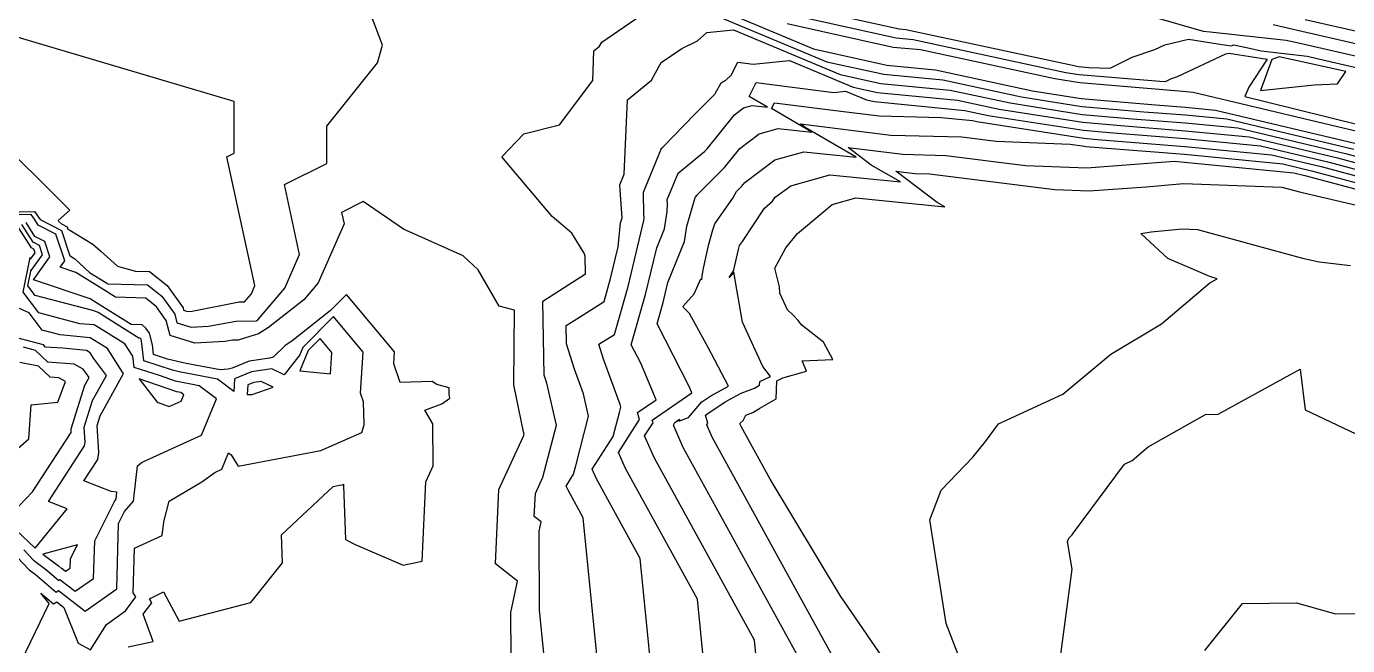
# Model space of a CAD drawing. Header units: millimetres. Extents: x 1157528 to 1158127, y 1280646 to 1281429.
# Drawn here: x 1157721 to 1157848.2, y 1280817.7 to 1280877.3 of the extents above; entities that cross this region are included whole.
import ezdxf

# ---------------------------------------------------------------- set-up
doc = ezdxf.new("R2010")
doc.units = ezdxf.units.MM
doc.layers.add('OCTUBRE', color=31, linetype='Continuous')

msp = doc.modelspace()

# ---------------------------------------------------------------- linework, layer by layer
at = {"layer": 'OCTUBRE', "flags": 128}
for points, elevation in [([(1157718.85, 1280859.44), (1157721.75, 1280859.5), (1157722.12, 1280858.97), (1157722.27, 1280858.74), (1157724.33, 1280857.69), (1157725.13, 1280855.25), (1157725.17, 1280855.23), (1157725.62, 1280854.96), (1157727.04, 1280853.65), (1157728.6, 1280852.68), (1157728.8, 1280852.56), (1157732.63, 1280852.45), (1157733.99, 1280851.36), (1157735.24, 1280849.62), (1157735.45, 1280848.8), (1157736.82, 1280848.37), (1157738.49, 1280848.46), (1157741.12, 1280848.97), (1157743.07, 1280848.98), (1157743.1, 1280848.99), (1157743.13, 1280849), (1157743.15, 1280849.02), (1157743.25, 1280849.09), (1157745.85, 1280852.12), (1157747.27, 1280855.37), (1157745.8, 1280862.11), (1157749.88, 1280864.14), (1157749.9, 1280867.74), (1157754.76, 1280873.82), (1157755.27, 1280875.54), (1157751.46, 1280885.53)], 456), ([(1157783.25, 1280880.84), (1157796.78, 1280875.16), (1157803.84, 1280873.6), (1157808.51, 1280873.15), (1157817.86, 1280871.14), (1157822.54, 1280870.4), (1157829.72, 1280869.79), (1157832.61, 1280869.56), (1157835.49, 1280869.28), (1157849.59, 1280865.94)], 455.5), ([(1157817.66, 1280881.68), (1157834.29, 1280876.86), (1157834.97, 1280876.81), (1157842.29, 1280876.02), (1157843.49, 1280875.74), (1157854.15, 1280873.3)], 453), ([(1157783.67, 1280879.97), (1157798.06, 1280873.93), (1157803.54, 1280872.72), (1157809.22, 1280872.18), (1157816.79, 1280870.55), (1157822.6, 1280869.63), (1157828.6, 1280869.12), (1157832.59, 1280868.81), (1157836.57, 1280868.42), (1157848.8, 1280865.52)], 456), ([(1157791.69, 1280880.06), (1157805.03, 1280877.11), (1157805.65, 1280877.05), (1157822.15, 1280873.5), (1157822.31, 1280873.48), (1157823.3, 1280873.39), (1157825.36, 1280873.31), (1157827.46, 1280874.38), (1157829.64, 1280875.12), (1157830.62, 1280875.57), (1157832.9, 1280876.11), (1157835.72, 1280875.67), (1157837, 1280875.46), (1157837.27, 1280875.56), (1157838.75, 1280875.24), (1157839.89, 1280874.99), (1157844.32, 1280874.48), (1157854.41, 1280872.12)], 453.5), ([(1157771.62, 1280808.63), (1157770.37, 1280821.13), (1157770.34, 1280828.72), (1157770.53, 1280829.64), (1157769.87, 1280830.16), (1157769.98, 1280832.36), (1157770.71, 1280833.94), (1157772, 1280838.94), (1157771.08, 1280842.98), (1157770.94, 1280843.37), (1157770.82, 1280843.77), (1157770.69, 1280850.87), (1157774.8, 1280853.5), (1157774.78, 1280855.22), (1157774.69, 1280855.5), (1157773.5, 1280857.44), (1157771.6, 1280859.02), (1157766.74, 1280864.78), (1157768.87, 1280867), (1157772.31, 1280867.87), (1157775.5, 1280872.11), (1157775.62, 1280874.99), (1157776.15, 1280875.42), (1157776.37, 1280875.81), (1157780.08, 1280878.34)], 456), ([(1157792.96, 1280878.83), (1157804.73, 1280876.23), (1157806.37, 1280876.08), (1157821.07, 1280872.91), (1157822.37, 1280872.71), (1157830.13, 1280872.05), (1157830.68, 1280872.03), (1157831.25, 1280872.32), (1157831.84, 1280872.51), (1157836.5, 1280874.69), (1157836.81, 1280874.76), (1157837.19, 1280874.7), (1157840.48, 1280874.18), (1157838.7, 1280871.47), (1157838.32, 1280870.57), (1157840.27, 1280870.11), (1157849.5, 1280867.84)], 454), ([(1157776.71, 1280808.82), (1157774.59, 1280830.02), (1157773.09, 1280832.75), (1157772.94, 1280833.08), (1157773.66, 1280834.21), (1157773.87, 1280835.03), (1157775.11, 1280839.81), (1157774.62, 1280841.95), (1157773.75, 1280844.33), (1157772.99, 1280846.76), (1157772.95, 1280848.54), (1157774.23, 1280849.35), (1157776.59, 1280850.84), (1157777.22, 1280853.05), (1157777.95, 1280856.1), (1157778.18, 1280858.43), (1157778.33, 1280858.91), (1157778.14, 1280861.57), (1157778.13, 1280862.09), (1157778.54, 1280863.1), (1157778.86, 1280870.28), (1157781.17, 1280872.17), (1157782.11, 1280873.85), (1157784.1, 1280875.21), (1157785.61, 1280875.95), (1157786.49, 1280876.74), (1157789.07, 1280877.02), (1157799.33, 1280872.71), (1157803.24, 1280871.84), (1157809.93, 1280871.2), (1157815.72, 1280869.96), (1157822.65, 1280868.86), (1157827.48, 1280868.45), (1157832.58, 1280868.05), (1157837.65, 1280867.56), (1157848.02, 1280865.1), (1157853.59, 1280863.61)], 456.5), ([(1157794.24, 1280877.61), (1157804.43, 1280875.35), (1157807.08, 1280875.1), (1157820, 1280872.32), (1157822.42, 1280871.94), (1157831.95, 1280871.13), (1157832.65, 1280871.07), (1157833.34, 1280871.01), (1157851.16, 1280866.78)], 454.5), ([(1157841.03, 1280877.52), (1157843.81, 1280876.88), (1157852.62, 1280874.86)], 452.5), ([(1157844.14, 1280878.01), (1157851.09, 1280876.42)], 452), ([(1157717.4, 1280867.3), (1157725.14, 1280859.65), (1157724.02, 1280858.64), (1157724.05, 1280858.57), (1157724.35, 1280858.31), (1157724.87, 1280858.05), (1157724.94, 1280857.82), (1157725.15, 1280857.72), (1157727.36, 1280856.38), (1157728.11, 1280855.69), (1157729.74, 1280854.24), (1157731.45, 1280853.78), (1157732.82, 1280853.74), (1157734.5, 1280852.39), (1157736.05, 1280850.23), (1157736.1, 1280850.01), (1157736.46, 1280849.9), (1157736.91, 1280849.92), (1157741.44, 1280850.8), (1157741.95, 1280850.8), (1157742.62, 1280851.58), (1157742.97, 1280852.39), (1157740.27, 1280864.79), (1157740.96, 1280865.14), (1157740.98, 1280870.12), (1157720.07, 1280876.31)], 456.5), ([(1157781.79, 1280809.02), (1157780.08, 1280826.1), (1157775.87, 1280833.76), (1157775.46, 1280834.69), (1157777.48, 1280837.86), (1157778.07, 1280840.15), (1157778.21, 1280840.68), (1157778.16, 1280840.92), (1157776.55, 1280845.3), (1157776.1, 1280846.74), (1157777.6, 1280847.68), (1157778.91, 1280852.28), (1157780.42, 1280858.65), (1157780.45, 1280858.9), (1157780.46, 1280858.95), (1157780.44, 1280859.24), (1157780.41, 1280861.38), (1157782.09, 1280865.5), (1157782.1, 1280865.57), (1157782.26, 1280865.7), (1157785.33, 1280868.87), (1157787.25, 1280870.81), (1157787.86, 1280871.89), (1157788.12, 1280872.07), (1157788.32, 1280872.17), (1157788.85, 1280872.64), (1157789.48, 1280873.88), (1157790.97, 1280873.69), (1157794.47, 1280874.06), (1157800.6, 1280871.48), (1157802.94, 1280870.96), (1157810.64, 1280870.23), (1157814.65, 1280869.37), (1157822.71, 1280868.1), (1157826.37, 1280867.79), (1157832.56, 1280867.29), (1157838.73, 1280866.69), (1157847.24, 1280864.68), (1157854.06, 1280862.85)], 457), ([(1157786.87, 1280809.22), (1157785.58, 1280822.18), (1157778.66, 1280834.77), (1157777.98, 1280836.3), (1157780.02, 1280839.5), (1157779.83, 1280840.15), (1157781.61, 1280841.39), (1157780.14, 1280844.91), (1157779.22, 1280846.69), (1157780.6, 1280851.52), (1157781.67, 1280856.02), (1157782.41, 1280857.86), (1157782.67, 1280859.52), (1157782.69, 1280860.24), (1157782.68, 1280860.66), (1157782.96, 1280861.34), (1157783.73, 1280863.21), (1157786.26, 1280865.29), (1157786.52, 1280865.54), (1157789.16, 1280868.83), (1157790.02, 1280869.48), (1157790.85, 1280869.71), (1157792.35, 1280869.56), (1157790.56, 1280870.59), (1157791.24, 1280871.93), (1157798.72, 1280870.98), (1157799.86, 1280871.1), (1157801.88, 1280870.26), (1157802.64, 1280870.09), (1157811.36, 1280869.25), (1157813.58, 1280868.77), (1157822.77, 1280867.33), (1157825.25, 1280867.12), (1157832.54, 1280866.54), (1157839.81, 1280865.83), (1157846.45, 1280864.26), (1157854.52, 1280862.09)], 457.5), ([(1157791.96, 1280809.41), (1157791.08, 1280818.25), (1157781.44, 1280835.78), (1157780.5, 1280837.9), (1157781.31, 1280839.16), (1157781.23, 1280839.42), (1157785.05, 1280842.06), (1157784.8, 1280842.68), (1157781.7, 1280848.69), (1157782.29, 1280850.76), (1157782.75, 1280852.69), (1157784.34, 1280856.61), (1157784.57, 1280858.09), (1157784.88, 1280859.19), (1157785.38, 1280860.85), (1157785.55, 1280861.09), (1157785.58, 1280861.15), (1157788.2, 1280863.75), (1157789.66, 1280865.57), (1157791.54, 1280866.98), (1157793.35, 1280867.49), (1157796.62, 1280867.16), (1157792.72, 1280869.42), (1157793.01, 1280869.98), (1157799.13, 1280869.2), (1157803.08, 1280868.71), (1157809.08, 1280868.56), (1157812.07, 1280868.28), (1157812.51, 1280868.18), (1157822.82, 1280866.56), (1157824.13, 1280866.45), (1157832.53, 1280865.78), (1157840.89, 1280864.97), (1157845.67, 1280863.84), (1157854.99, 1280861.34)], 458), ([(1157796.57, 1280814.33), (1157784.22, 1280836.79), (1157783.27, 1280838.95), (1157783.4, 1280839.21), (1157783.85, 1280839.52), (1157783.8, 1280839.34), (1157784.72, 1280839.67), (1157786, 1280841.18), (1157786.88, 1280841.76), (1157788.57, 1280842.69), (1157786.61, 1280846.42), (1157784.83, 1280849.69), (1157784.24, 1280850.27), (1157784.2, 1280850.39), (1157785.26, 1280851.58), (1157785.93, 1280853.04), (1157786.01, 1280852.92), (1157786.06, 1280853.29), (1157786.14, 1280853.91), (1157786.43, 1280855.21), (1157786.68, 1280856.36), (1157787.07, 1280857.74), (1157787.25, 1280858.32), (1157788.99, 1280860.8), (1157789.36, 1280861.44), (1157789.87, 1280861.95), (1157790.16, 1280862.31), (1157793.06, 1280864.49), (1157795.85, 1280865.26), (1157800.88, 1280864.76), (1157795.98, 1280867.6), (1157795.51, 1280867.95), (1157804.23, 1280866.87), (1157811.07, 1280866.7), (1157814.37, 1280866.28), (1157821.49, 1280866.01), (1157822.88, 1280865.79), (1157823.01, 1280865.78), (1157832.51, 1280865.02), (1157841.97, 1280864.1), (1157844.88, 1280863.41), (1157855.45, 1280860.58)], 458.5), ([(1157802.07, 1280810.41), (1157787.01, 1280837.8), (1157786.49, 1280838.97), (1157786.58, 1280839.15), (1157786.36, 1280839.89), (1157786.49, 1280840.01), (1157788.27, 1280841.18), (1157789.79, 1280842.03), (1157791.1, 1280842.51), (1157791.24, 1280842.59), (1157791.57, 1280842.79), (1157791.59, 1280843.15), (1157792.63, 1280843.64), (1157791.89, 1280844.58), (1157789.93, 1280848.87), (1157789.08, 1280853.66), (1157788.65, 1280853.17), (1157789.09, 1280853.82), (1157789.09, 1280853.89), (1157789.56, 1280855.85), (1157789.65, 1280856.23), (1157789.93, 1280856.62), (1157792.06, 1280859.82), (1157792.81, 1280860.51), (1157793.09, 1280860.88), (1157794.58, 1280862), (1157798.35, 1280863.04), (1157805.15, 1280862.36), (1157802.33, 1280863.99), (1157800.11, 1280865.68), (1157805.38, 1280865.02), (1157809.51, 1280864.92), (1157817.18, 1280863.95), (1157823.09, 1280863.73), (1157831.52, 1280864.35), (1157832.49, 1280864.27), (1157843.05, 1280863.24), (1157844.1, 1280862.99), (1157855.92, 1280859.83)], 459), ([(1157803.42, 1280816.59), (1157799.34, 1280822.54), (1157792.58, 1280833.73), (1157789.79, 1280838.8), (1157789.71, 1280838.99), (1157789.72, 1280839.02), (1157789.69, 1280839.14), (1157789.98, 1280839.4), (1157790.24, 1280839.91), (1157790.93, 1280840.16), (1157791.6, 1280840.57), (1157793.16, 1280841.49), (1157793.23, 1280843.2), (1157793.83, 1280843.49), (1157796.09, 1280844.13), (1157796.1, 1280844.15), (1157795.69, 1280845.15), (1157798.62, 1280845.27), (1157797.74, 1280846.93), (1157795.65, 1280848.58), (1157795.29, 1280849.03), (1157794.8, 1280849.54), (1157794.28, 1280850.03), (1157793.53, 1280851.64), (1157793.49, 1280852.25), (1157793.04, 1280854.05), (1157794.11, 1280856.02), (1157795.24, 1280857.4), (1157797.56, 1280859.34), (1157798.57, 1280860.19), (1157800.85, 1280860.82), (1157809.41, 1280859.96), (1157808.68, 1280860.39), (1157804.7, 1280863.4), (1157806.52, 1280863.17), (1157807.95, 1280863.14), (1157820, 1280861.62), (1157823.31, 1280861.5), (1157828.82, 1280861.9), (1157832.42, 1280862.22), (1157841.89, 1280861.86), (1157843.7, 1280861.37), (1157854.99, 1280858.73)], 459.5), ([(1157767.67, 1280812.52), (1157767.63, 1280820.92), (1157768.25, 1280823.92), (1157766.13, 1280825.58), (1157766.46, 1280832.74), (1157768.84, 1280837.87), (1157768.89, 1280838.07), (1157768.84, 1280838.29), (1157767.89, 1280842.83), (1157767.96, 1280850), (1157766.49, 1280850.39), (1157764.46, 1280853.91), (1157763.01, 1280855.23), (1157757.27, 1280857.8), (1157753.4, 1280860.46), (1157751.32, 1280859.43), (1157751.56, 1280858.34), (1157749.07, 1280852.65), (1157747.67, 1280851.02), (1157744.28, 1280848.35), (1157743.32, 1280847.74), (1157742.49, 1280847.47), (1157741.35, 1280847.14), (1157740.81, 1280847.14), (1157740.07, 1280847), (1157737.17, 1280846.84), (1157734.8, 1280847.59), (1157734.43, 1280849.02), (1157733.49, 1280850.34), (1157732.45, 1280851.17), (1157729.54, 1280851.25), (1157728.41, 1280851.96), (1157725.7, 1280853.65), (1157724.21, 1280854.16), (1157724.64, 1280854.75), (1157723.8, 1280857.33), (1157722.1, 1280858.19), (1157721.72, 1280858.79), (1157721.42, 1280859.23), (1157718.91, 1280859.18)], 455.5), ([(1157720.05, 1280815.37), (1157723.16, 1280821.77), (1157722.35, 1280822.77), (1157723.56, 1280821.74), (1157723.87, 1280821.93), (1157724.56, 1280821.4), (1157725.93, 1280817.96), (1157727.12, 1280817.3), (1157728.68, 1280819.75), (1157730.5, 1280821.07), (1157731.5, 1280822.42), (1157731.25, 1280822.8), (1157731.37, 1280827.11), (1157734.04, 1280828.32), (1157734.18, 1280829.62), (1157734.7, 1280831.61), (1157737.85, 1280833.47), (1157739.09, 1280834.4), (1157739.79, 1280834.72), (1157740.43, 1280836.29), (1157740.67, 1280836.1), (1157741.36, 1280835.01), (1157749.33, 1280836.49), (1157753.26, 1280838.22), (1157753.5, 1280838.98), (1157753.42, 1280841.19), (1157753.13, 1280842.01), (1157753.39, 1280845.98), (1157750.52, 1280849.4), (1157747.57, 1280846.42), (1157747.28, 1280845.71), (1157745.77, 1280843.8), (1157744.59, 1280844.37), (1157742.64, 1280844.09), (1157741.01, 1280843.41), (1157740.95, 1280842.19), (1157739.35, 1280843.38), (1157737.86, 1280843.67), (1157735.67, 1280844.08), (1157735.02, 1280844.23), (1157732.27, 1280845.12), (1157732.04, 1280847.06), (1157732, 1280847.21), (1157731.96, 1280847.27), (1157731.91, 1280847.31), (1157731.77, 1280847.31), (1157727.86, 1280849.78), (1157727.79, 1280849.82), (1157727.34, 1280849.97), (1157721.79, 1280851.41), (1157721.09, 1280852.35), (1157721.41, 1280853.92), (1157721.42, 1280853.83), (1157722.51, 1280855.33), (1157722.21, 1280856.25), (1157721.6, 1280856.56), (1157720.53, 1280858.26)], 454), ([(1157720.1, 1280826.2), (1157721.22, 1280825.02), (1157721.8, 1280824.59), (1157723.82, 1280822.87), (1157724.03, 1280823.01), (1157726.6, 1280821.03), (1157729.65, 1280823.18), (1157729.84, 1280829.48), (1157730.41, 1280830.62), (1157731.27, 1280831.63), (1157731.64, 1280835.02), (1157732.1, 1280835.37), (1157737.82, 1280837.99), (1157739.26, 1280841.49), (1157737.58, 1280842.73), (1157735.33, 1280843.18), (1157733.76, 1280843.71), (1157731.32, 1280844.49), (1157731.19, 1280845.58), (1157730.45, 1280846.76), (1157727.49, 1280848.59), (1157726.1, 1280848.71), (1157722.14, 1280849.75), (1157720.63, 1280851.74), (1157721.33, 1280855.1), (1157721.36, 1280854.92), (1157721.8, 1280855.52), (1157721.67, 1280855.89), (1157721.43, 1280856.01), (1157720.13, 1280858.08)], 453.5), ([(1157730.75, 1280817.59), (1157733.17, 1280818.12), (1157732.21, 1280820.73), (1157733.04, 1280821.85), (1157732.81, 1280822.21), (1157734.17, 1280822.88), (1157735.67, 1280820.06), (1157742.57, 1280821.88), (1157745.62, 1280825.69), (1157745.53, 1280828.37), (1157750.5, 1280833.03), (1157751.11, 1280833.16), (1157751.39, 1280833.21), (1157751.51, 1280833.27), (1157751.5, 1280833.09), (1157751.68, 1280827.92), (1157752.61, 1280827.44), (1157757.23, 1280825.46), (1157759.07, 1280825.86), (1157759.43, 1280833.5), (1157760.13, 1280835.02), (1157760.1, 1280839.07), (1157759.32, 1280840.37), (1157760.96, 1280840.99), (1157761.75, 1280841.54), (1157761.66, 1280841.94), (1157761.67, 1280842.54), (1157760.49, 1280842.86), (1157760.03, 1280843.14), (1157756.96, 1280843.04), (1157756.34, 1280844.85), (1157756.42, 1280846), (1157751.79, 1280851.52), (1157750.26, 1280849.97), (1157746.52, 1280847.03), (1157745.88, 1280846.62), (1157744.71, 1280845.5), (1157744.4, 1280845.4), (1157742.42, 1280845.11), (1157740.76, 1280844.42), (1157740.4, 1280844.33), (1157739.63, 1280844.28), (1157736.33, 1280844.88), (1157734.56, 1280845.31), (1157733.21, 1280845.74), (1157733.1, 1280846.69), (1157732.81, 1280847.81), (1157732.47, 1280848.29), (1157732.09, 1280848.6), (1157731.03, 1280848.63), (1157728.05, 1280850.5), (1157727.1, 1280851.09), (1157721.64, 1280852.95), (1157723.22, 1280855.14), (1157722.74, 1280856.61), (1157721.76, 1280857.1), (1157720.92, 1280858.44)], 454.5), ([(1157813.41, 1280809.83), (1157809.54, 1280819.85), (1157807.96, 1280829.83), (1157809.06, 1280832.68), (1157812.13, 1280835.85), (1157813.34, 1280837.36), (1157814.6, 1280839.07), (1157820.78, 1280841.94), (1157825.4, 1280845.78), (1157830.28, 1280848.7), (1157834.96, 1280852.65), (1157835.65, 1280853.03), (1157834.95, 1280853.26), (1157830.9, 1280855), (1157828.3, 1280857.4), (1157829.29, 1280857.57), (1157832.27, 1280857.83), (1157833.76, 1280857.78), (1157843.88, 1280855.03), (1157845.46, 1280854.66), (1157848.49, 1280854.33)], 460.5), ([(1157720.7, 1280826.93), (1157721.63, 1280825.95), (1157722.91, 1280824.99), (1157724.07, 1280824), (1157724.19, 1280824.08), (1157725.66, 1280822.95), (1157727.42, 1280824.18), (1157727.53, 1280827.8), (1157729.46, 1280831.66), (1157729.6, 1280831.82), (1157729.67, 1280832.49), (1157729.13, 1280832.57), (1157726.5, 1280833.58), (1157727.85, 1280835.65), (1157727.92, 1280836.31), (1157727.76, 1280838.91), (1157728.06, 1280839.84), (1157730.31, 1280843.91), (1157730.22, 1280844.03), (1157728.77, 1280846.33), (1157727.11, 1280847.36), (1157724.22, 1280847.63), (1157722.48, 1280848.08), (1157721.21, 1280849.77), (1157720.18, 1280850.22)], 453), ([(1157719.51, 1280830.4), (1157721.54, 1280832.51), (1157725.27, 1280838.23), (1157725.28, 1280838.3), (1157725.26, 1280838.59), (1157726.59, 1280842.79), (1157727, 1280843.52), (1157726.41, 1280844.32), (1157725.56, 1280844.83), (1157723.03, 1280845.01), (1157721.84, 1280846.13), (1157720.68, 1280846.44)], 452), ([(1157719.93, 1280828.85), (1157721.8, 1280827.1), (1157724.88, 1280830.9), (1157723.07, 1280831.6), (1157726.56, 1280836.94), (1157726.6, 1280837.3), (1157726.51, 1280838.75), (1157727.32, 1280841.32), (1157728.66, 1280843.71), (1157727.41, 1280845.4), (1157727.1, 1280845.9), (1157726.73, 1280846.13), (1157724.47, 1280846.34), (1157722.8, 1280846.46), (1157722.59, 1280846.66), (1157719.77, 1280847.43)], 452.5), ([(1157716.8, 1280833.8), (1157721.18, 1280837.62), (1157721.41, 1280840.91), (1157723.98, 1280841.16), (1157724.71, 1280843.13), (1157724.08, 1280843.51), (1157723.25, 1280843.57), (1157722.13, 1280844.62), (1157720.31, 1280844.98)], 451.5), ([(1157820.31, 1280814.71), (1157821.67, 1280825.07), (1157821.25, 1280827.75), (1157821.36, 1280828.05), (1157821.69, 1280828.39), (1157821.82, 1280828.56), (1157826.72, 1280835.2), (1157827.45, 1280835.54), (1157829.02, 1280836.84), (1157834.54, 1280839.96), (1157835.74, 1280839.99), (1157843.65, 1280844.32), (1157844.14, 1280840.42), (1157853.96, 1280835.77)], 461), ([(1157834.45, 1280817.26), (1157838.09, 1280821.76), (1157843.3, 1280821.84), (1157847.05, 1280820.78), (1157851.03, 1280820.83), (1157866.63, 1280822.98), (1157867.83, 1280822.19), (1157871.4, 1280819.95), (1157876.28, 1280816.1)], 461.5)]:
    msp.add_lwpolyline(points, dxfattribs=dict(at, elevation=elevation))
for points, elevation in [([(1157839.82, 1280871.15), (1157844.98, 1280871.72), (1157847.23, 1280871.8), (1157848.03, 1280873), (1157845.86, 1280873.47), (1157841.62, 1280874.39), (1157840.91, 1280874.15), (1157839.82, 1280871.15)], 454), ([(1157750.37, 1280845.95), (1157749.25, 1280847.28), (1157748.11, 1280846.12), (1157747.28, 1280844.17), (1157750.23, 1280843.87), (1157750.37, 1280845.95)], 453.5), ([(1157733.56, 1280841.15), (1157734.72, 1280840.74), (1157735.86, 1280841.26), (1157736.11, 1280841.87), (1157735.82, 1280842.08), (1157735.43, 1280842.16), (1157731.8, 1280843.39), (1157733.56, 1280841.15)], 453), ([(1157743.56, 1280843.16), (1157742.85, 1280843.06), (1157742.27, 1280842.82), (1157742.23, 1280841.91), (1157742.7, 1280841.88), (1157744.71, 1280842.6), (1157743.56, 1280843.16)], 453.5), ([(1157725.87, 1280827.43), (1157722.54, 1280826.51), (1157724.03, 1280825.39), (1157724.32, 1280825.14), (1157724.36, 1280825.16), (1157724.73, 1280824.87), (1157725.18, 1280825.18), (1157725.21, 1280826.11), (1157725.87, 1280827.43)], 452.5)]:
    msp.add_lwpolyline(points, close=True, dxfattribs=dict(at, elevation=elevation))

doc.saveas('drawing.dxf')
